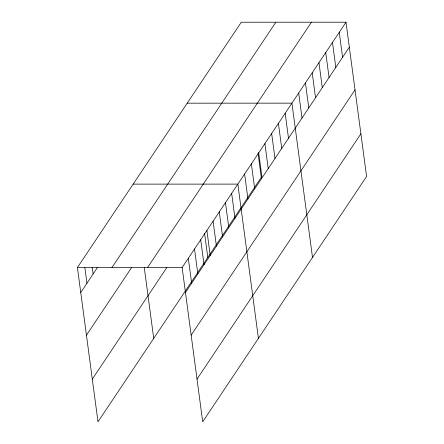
<?xml version="1.0" encoding="UTF-8"?>
<svg xmlns="http://www.w3.org/2000/svg" width="444" height="444" viewBox="0 0 444 444"><rect width="100%" height="100%" fill="white"/><g stroke="black" fill="none" stroke-linecap="round" stroke-linejoin="round"><path stroke-width="0.67" d="M258.669 152.486L261.871 176.484L97.996 421.8L77.417 267.538L241.292 22.222L346.004 22.2L366.583 176.462L202.708 421.778L182.129 267.516L346.004 22.2M80.747 292.524L97.502 267.443M111.971 267.532L275.846 22.217M86.441 335.181L131.596 267.588M147.575 267.521L311.444 22.206M92.308 379.137L166.8 267.621M185.459 292.502L349.334 47.186M191.153 335.165L355.028 89.849M197.019 379.115L360.894 133.799M187.213 103.175L291.924 103.152L312.504 257.42M133.133 184.127L237.845 184.11L258.425 338.372M77.417 267.538L182.129 267.516M339.244 32.318L342.574 57.304M332.484 42.441L335.814 67.421M325.724 52.559L329.054 77.545M318.964 62.676L322.294 87.662M312.204 72.794L315.534 97.78M305.444 82.917L308.774 107.903M298.684 93.035L302.014 118.021M285.165 113.276L288.495 138.256M278.405 123.393L281.735 148.379M271.645 133.511L274.975 158.497M264.885 143.634L268.215 168.615M258.125 153.752L261.455 178.738M251.365 163.869L254.695 188.855M244.605 173.987L247.935 198.973M231.651 193.379L234.987 218.359M225.463 202.642L228.799 227.628M219.269 211.91L222.605 236.896M213.081 221.179L216.417 246.165M206.893 230.447L210.223 255.433M204.595 233.439L207.792 257.437M200.699 239.716L204.035 264.696M194.511 248.979L197.841 273.965M188.317 258.247L191.653 283.233M144.267 267.571L153.718 338.395M92.23 267.233L93.129 273.987M84.871 267.721L86.941 283.255"/></g></svg>
